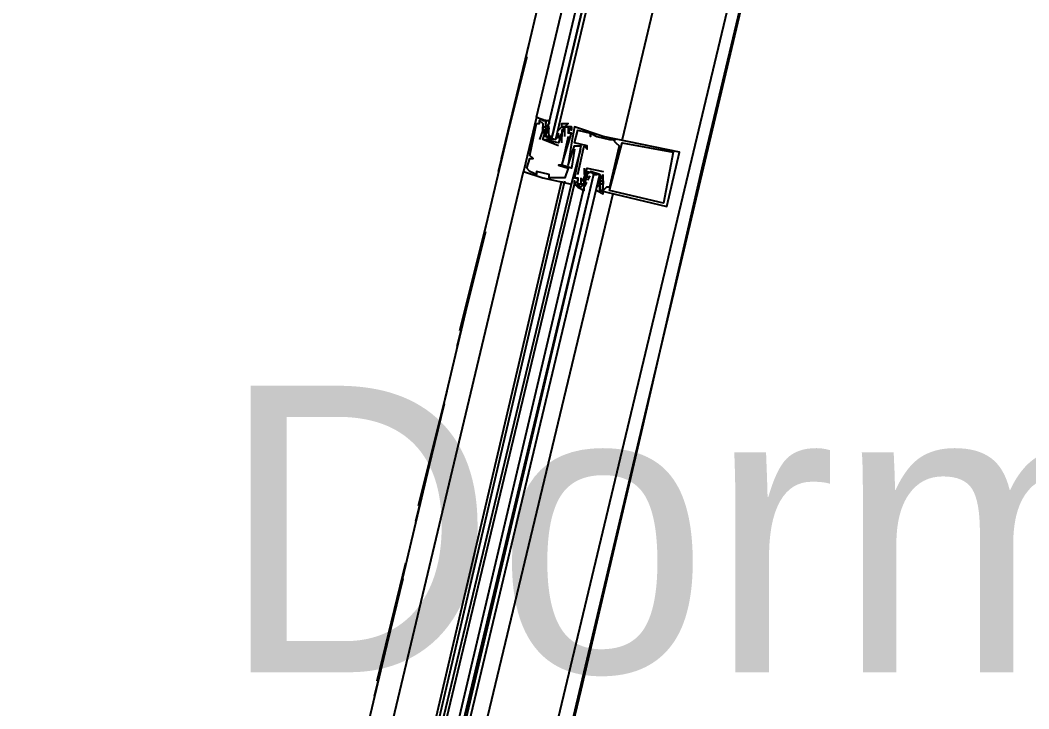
# Model space of a CAD drawing. Header units: feet. Extents: x -84 to 198, y -22 to 181.
# Drawn here: x 119.77 to 123.997, y 50.407 to 53.291 of the extents above; entities that cross this region are included whole.
import ezdxf
from ezdxf.enums import TextEntityAlignment as Align

# ---------------------------------------------------------------- set-up
doc = ezdxf.new("R2010")
doc.units = ezdxf.units.FT
doc.layers.add('A-LINEA', color=7, linetype='CONTINUOUS')
doc.layers.add('A-NOMBRE-ESPACIO', color=2, linetype='CONTINUOUS')

msp = doc.modelspace()

# ---------------------------------------------------------------- linework, layer by layer
at = {"layer": 'A-LINEA'}
for p, q in [((122.68, 56.4844), (120.9333, 49.0978)), ((123.44, 56.2978), (121.68, 48.9244)), ((121.7867, 52.7111), (121.9067, 53.2044)), ((121.8933, 53.1378), (121.7733, 52.6578)), ((121.9333, 52.8844), (121.9333, 52.8844)), ((121.9333, 52.8578), (121.9333, 52.8578)), ((121.9467, 52.8711), (121.9467, 52.8711)), ((121.9467, 52.8578), (121.9467, 52.8578)), ((121.96, 52.8578), (121.96, 52.8578)), ((121.96, 52.8444), (121.96, 52.8444)), ((121.9733, 52.8711), (121.9733, 52.8711)), ((121.9733, 52.8578), (121.9733, 52.8578)), ((121.9867, 52.8578), (121.9733, 52.8444)), ((121.9733, 52.8444), (121.9733, 52.8444)), ((121.9865, 52.8346), (121.9855, 52.8465)), ((121.9859, 52.8293), (121.9856, 52.8476)), ((121.9867, 52.8444), (121.9867, 52.8444)), ((122.0267, 52.8311), (122.04, 52.8444)), ((122.04, 52.8444), (122.04, 52.8444)), ((122.0533, 52.8444), (122.0533, 52.8444)), ((122.0667, 52.8444), (122.0667, 52.8444)), ((122.08, 52.8444), (122.08, 52.8444)), ((122.08, 52.8444), (122.08, 52.8444)), ((122.0933, 52.8444), (122.0933, 52.8444)), ((121.96, 52.8311), (121.96, 52.8311)), ((121.96, 52.8311), (121.96, 52.8311)), ((121.9733, 52.8311), (121.9733, 52.8311)), ((121.9733, 52.8178), (121.9733, 52.8178)), ((121.9858, 52.8155), (121.9852, 52.8359)), ((121.9865, 52.808), (121.9855, 52.8198)), ((121.9867, 52.8044), (122, 52.7911)), ((122.0267, 52.8311), (122.0267, 52.8311)), ((122.0267, 52.8044), (122.0267, 52.8044)), ((122.038, 52.815), (122.0284, 52.797)), ((122.0352, 52.8067), (122.0289, 52.7965)), ((122.04, 52.8311), (122.04, 52.8311)), ((122.04, 52.8178), (122.04, 52.8178)), ((122.04, 52.8178), (122.04, 52.8178)), ((122.04, 52.7778), (122.04, 52.8044)), ((122.04, 52.8044), (122.04, 52.8044)), ((122.0503, 52.8404), (122.0419, 52.8241)), ((122.0485, 52.8334), (122.0423, 52.8232)), ((122.0533, 52.8044), (122.0533, 52.8044)), ((122.0667, 52.8311), (122.0667, 52.8311)), ((122.0667, 52.8178), (122.0667, 52.8178)), ((122.0667, 52.8178), (122.0667, 52.8178)), ((122.0667, 52.8044), (122.0667, 52.8044)), ((122.08, 52.8311), (122.08, 52.8311)), ((122.08, 52.8178), (122.08, 52.8178)), ((122.1067, 52.8311), (122.1067, 52.8311)), ((122.16, 52.8178), (122.16, 52.8178)), ((122.16, 52.8178), (122.16, 52.8178)), ((122.16, 52.8044), (122.16, 52.8044)), ((122.1867, 52.8044), (122.1867, 52.8044)), ((122.2133, 52.8044), (122.2133, 52.8044)), ((121.9467, 52.7911), (121.9467, 52.7911)), ((121.96, 52.7911), (121.96, 52.7911)), ((121.96, 52.7911), (121.96, 52.7911)), ((122.0133, 52.7911), (121.9733, 52.7911)), ((122.0267, 52.7778), (122.0267, 52.7778)), ((122.0267, 52.7778), (122.0267, 52.7778)), ((122.0267, 52.7644), (122.0267, 52.7644)), ((122.04, 52.7778), (122.04, 52.7778)), ((122.08, 52.7778), (122.08, 52.7778)), ((122.0933, 52.7778), (122.0933, 52.7778)), ((122.0933, 52.7644), (122.0933, 52.7644)), ((122.12, 52.7644), (122.12, 52.7644)), ((122.1333, 52.7644), (122.1333, 52.7644)), ((122.1467, 52.7644), (122.1467, 52.7644)), ((122.24, 52.7911), (122.24, 52.7911)), ((122.2533, 52.7911), (122.2533, 52.7911)), ((122.2667, 52.7911), (122.2667, 52.7911)), ((122.2667, 52.7778), (122.2667, 52.7778)), ((122.28, 52.7644), (122.28, 52.7644)), ((122.2933, 52.7778), (122.2933, 52.7778)), ((121.9067, 52.7244), (121.9067, 52.7244)), ((122.0933, 52.7511), (122.0933, 52.7511)), ((122.1067, 52.7511), (122.1067, 52.7511)), ((122.12, 52.7511), (122.12, 52.7511)), ((122.1467, 52.7511), (122.1467, 52.7511)), ((122.5067, 52.7378), (122.5067, 52.7378)), ((122.5333, 52.7378), (122.5333, 52.7378)), ((121.9067, 52.7111), (121.9067, 52.7111)), ((121.92, 52.7111), (121.92, 52.7111)), ((122.0267, 52.6844), (122.0267, 52.6844)), ((122.04, 52.6844), (122.04, 52.6844)), ((122.04, 52.6844), (122.04, 52.6844)), ((122.0667, 52.6844), (122.0667, 52.6844)), ((121.12, 49.4711), (121.88, 52.6578)), ((121.88, 52.6578), (121.88, 52.6578)), ((121.8933, 52.6711), (121.8933, 52.6711)), ((121.9067, 52.6578), (121.9067, 52.6578)), ((121.9333, 52.6578), (121.9333, 52.6578)), ((121.9333, 52.6444), (121.9333, 52.6444)), ((121.96, 52.6311), (121.96, 52.6311)), ((121.9867, 52.6444), (121.9867, 52.6444)), ((121.9867, 52.6311), (121.9867, 52.6311)), ((122.0133, 52.6311), (122.0133, 52.6311)), ((122.0533, 52.6311), (122.0533, 52.6311)), ((122.0667, 52.6711), (122.0667, 52.6711)), ((122.08, 52.6711), (122.08, 52.6711)), ((122.0933, 52.6311), (122.0933, 52.6311)), ((122.1067, 52.6444), (122.1067, 52.6444)), ((122.1067, 52.6311), (122.1067, 52.6311)), ((122.1067, 52.6311), (122.1067, 52.6311)), ((122.12, 52.6311), (122.12, 52.6311)), ((122.1333, 52.6711), (122.1333, 52.6444)), ((122.1333, 52.6711), (122.1333, 52.6711)), ((122.1333, 52.6444), (122.1333, 52.6444)), ((122.1333, 52.6311), (122.1333, 52.6311)), ((122.1333, 52.6311), (122.1333, 52.6311)), ((122.1467, 52.6711), (122.1467, 52.6711)), ((122.1467, 52.6711), (122.1467, 52.6711)), ((122.1467, 52.6444), (122.1467, 52.6444)), ((122.1486, 52.6206), (122.1583, 52.6385)), ((122.1515, 52.6289), (122.1577, 52.639)), ((122.1733, 52.6444), (122.1867, 52.6444)), ((122.2, 52.6178), (122.2133, 52.6444)), ((122.2, 52.6311), (122.2, 52.6311)), ((122.2133, 52.6578), (122.2133, 52.6578)), ((122.2133, 52.6578), (122.2133, 52.6578)), ((122.2133, 52.6444), (122.2133, 52.6444)), ((121.2933, 49.4311), (122.04, 52.6178)), ((121.3067, 49.4311), (122.0533, 52.6178)), ((121.32, 49.4311), (122.08, 52.6044)), ((121.3333, 49.4311), (122.0933, 52.6044)), ((122.08, 52.6044), (122.08, 52.6044)), ((122.0933, 52.6178), (122.0933, 52.6178)), ((122.0933, 52.6044), (122.0933, 52.6044)), ((122.0933, 52.6044), (122.0933, 52.6044)), ((122.0933, 52.6044), (122.0933, 52.6044)), ((122.0933, 52.6044), (122.0933, 52.6044)), ((122.0933, 52.6044), (122.0933, 52.6044)), ((122.1067, 52.6178), (122.1067, 52.6178)), ((122.1067, 52.6044), (122.1067, 52.6044)), ((122.12, 52.6178), (122.12, 52.6178)), ((122.12, 52.6044), (122.12, 52.6044)), ((122.12, 52.5911), (122.12, 52.5911)), ((122.1333, 52.6178), (122.1333, 52.6178)), ((122.1333, 52.6044), (122.1333, 52.6178)), ((122.1333, 52.6044), (122.1333, 52.6044)), ((122.1364, 52.5952), (122.1448, 52.6114)), ((122.1382, 52.6022), (122.1444, 52.6124)), ((122.1467, 52.6178), (122.1467, 52.6178)), ((122.2, 52.6044), (122.1867, 52.5911)), ((122.1867, 52.6044), (122.1867, 52.6044)), ((122.1867, 52.5911), (122.1867, 52.5911)), ((122.1867, 52.5911), (122.1867, 52.5911)), ((122.2, 52.6178), (122.2, 52.6178)), ((122.2, 52.6044), (122.2, 52.6044)), ((122.2001, 52.6143), (122.2012, 52.6024)), ((122.2001, 52.6009), (122.2012, 52.5891)), ((122.2008, 52.5929), (122.201, 52.5746)), ((122.2009, 52.6201), (122.2014, 52.5997)), ((122.2133, 52.6178), (122.2133, 52.6178)), ((122.2133, 52.6178), (122.2133, 52.6178)), ((122.2133, 52.6044), (122.2133, 52.6044)), ((122.2267, 52.5911), (122.2267, 52.5911)), ((122.24, 52.5911), (122.24, 52.5911)), ((122.2533, 52.5644), (121.4933, 49.3911)), ((122.2, 52.5778), (122.2, 52.5778)), ((122.2133, 52.5778), (122.2133, 52.5778)), ((122.24, 52.5778), (122.24, 52.5778)), ((122.4667, 52.5244), (122.4667, 52.5244)), ((122.48, 52.5111), (122.48, 52.5111)), ((121.6133, 51.9911), (121.7333, 52.4711)), ((121.72, 52.4044), (121.6, 51.9244)), ((121.44, 51.2578), (121.56, 51.7378)), ((121.5467, 51.6844), (121.4267, 51.1911)), ((121.2667, 50.5244), (121.3867, 51.0178)), ((121.3733, 50.9511), (121.2533, 50.4578))]:
    msp.add_line(p, q, dxfattribs=at)
for points in [[(117, 59.0311), (123.76, 57.4311), (119.84, 40.8844)], [(123.7333, 57.2978), (123.4533, 56.1111), (123.1733, 54.9378), (122.8933, 53.7911), (122.6267, 52.6711), (122.3733, 51.5644), (122.12, 50.4844), (121.8667, 49.4311), (121.6267, 48.3911), (121.3867, 47.3778), (121.1467, 46.3778), (120.92, 45.4178), (120.6933, 44.4578), (120.4667, 43.5378), (120.2533, 42.6311), (120.0533, 41.7511), (119.84, 40.8844)], [(123.1467, 56.3644), (122.72, 54.5911), (122.2933, 52.7911)], [(121.96, 52.8711), (121.96, 52.8711), (121.9333, 52.8844), (122.36, 54.6711)], [(122.4533, 54.6444), (122.0133, 52.7911), (122, 52.7911), (122, 52.8044), (122.44, 54.6578), (122, 52.8044), (121.9867, 52.8044), (121.9733, 52.8044), (122.4133, 54.6578)], [(121.9333, 52.8844), (121.88, 52.6578), (121.96, 52.6311), (122.08, 52.6044), (122.12, 52.7511)], [(121.9333, 52.8844), (121.9733, 52.8711), (121.9733, 52.8578), (121.9733, 52.8578)], [(121.96, 52.8711), (121.96, 52.8711), (121.9333, 52.8844)], [(121.96, 52.8711), (121.96, 52.8711), (121.9333, 52.8844)], [(121.8933, 52.6711), (121.9067, 52.7111), (121.92, 52.7111), (121.9067, 52.7244), (121.9333, 52.8578), (121.9467, 52.8578), (121.9467, 52.8711), (121.96, 52.8578), (121.96, 52.8311), (121.96, 52.8311), (121.9467, 52.7911)], [(121.9733, 52.8044), (121.96, 52.8311), (121.9733, 52.8311), (121.96, 52.8311), (121.9733, 52.8311), (121.9733, 52.8578), (121.9733, 52.8711), (121.96, 52.8711), (121.9867, 52.8711), (121.9867, 52.8578)], [(122.04, 52.8311), (122.04, 52.8178), (122.0267, 52.7778), (121.96, 52.7911), (121.9733, 52.8311), (121.96, 52.8311), (121.96, 52.8444), (121.9733, 52.8444)], [(122.04, 52.8444), (122.04, 52.8578), (122.0667, 52.8578), (122.0533, 52.8444), (122.04, 52.8444), (122.0533, 52.8444), (122.04, 52.8311), (122.04, 52.8178), (122.04, 52.8044), (122.0267, 52.7911)], [(122.0933, 52.7511), (122.08, 52.6711), (122.04, 52.6844), (122.08, 52.8178), (122.0667, 52.8178), (122.08, 52.8444), (122.08, 52.8311), (122.08, 52.8444), (122.04, 52.8444), (122.04, 52.8444)], [(122.0533, 52.8044), (122.0533, 52.8444), (122.0667, 52.8444), (122.0667, 52.8311), (122.0667, 52.8178), (122.0667, 52.8178)], [(122.2, 52.5778), (122.48, 52.5111), (122.5333, 52.7378), (122.2133, 52.8044), (122.0933, 52.8444), (122.08, 52.7778), (122.0667, 52.6844), (122.0933, 52.7644), (122.12, 52.7644), (122.0933, 52.6311), (122.1067, 52.6311), (122.1067, 52.6178), (122.0933, 52.6044), (122.0933, 52.6178), (122.0933, 52.6044), (122.12, 52.5911), (122.1333, 52.6044), (122.1333, 52.6044)], [(122.0667, 52.8044), (122.04, 52.6844), (122.0267, 52.6844), (122.0667, 52.6711), (122.0533, 52.6311), (122.0133, 52.6311), (121.9867, 52.6311), (121.9867, 52.6444), (121.9333, 52.6578), (121.9333, 52.6444), (121.9067, 52.6578), (121.8933, 52.6711)], [(121.9733, 52.8311), (121.9733, 52.8178), (121.9733, 52.8044), (122.0133, 52.7911), (122.0267, 52.8044), (122.0267, 52.8178)], [(122.1067, 52.6444), (122.1333, 52.7644), (122.1467, 52.7511), (122.1467, 52.7644), (122.0933, 52.7778), (122.1067, 52.8311), (122.16, 52.8178), (122.16, 52.8044), (122.16, 52.8178), (122.1867, 52.8044), (122.24, 52.7911), (122.2667, 52.7911), (122.2533, 52.7911), (122.2667, 52.7778), (122.28, 52.7644), (122.24, 52.5911), (122.2267, 52.5911), (122.2133, 52.5778), (122.2133, 52.6178), (122.2133, 52.6178), (122.2133, 52.6444)], [(122.0267, 52.7644), (121.96, 52.7911), (121.96, 52.7911)], [(122.5067, 52.7378), (122.4667, 52.5244), (122.24, 52.5778), (122.2933, 52.7778), (122.5067, 52.7378)], [(121.3867, 49.4178), (122.1467, 52.6444), (122.16, 52.6578), (122.1733, 52.6444), (121.4, 49.4044)], [(121.4267, 49.4044), (122.2, 52.6444), (122.1867, 52.6444), (122.1733, 52.6444), (121.4133, 49.4044)], [(122.1467, 52.6578), (122.1333, 52.6311), (122.1333, 52.6044), (122.12, 52.6044), (122.1333, 52.6044), (122.12, 52.5911), (122.1067, 52.6044), (122.1067, 52.5911), (122.1333, 52.5778), (122.1333, 52.5911)], [(122.12, 52.6311), (122.12, 52.6044), (122.1067, 52.6044), (122.1067, 52.6311), (122.1067, 52.6311)], [(122.1333, 52.6178), (122.12, 52.6178), (122.1333, 52.6311), (122.1467, 52.6711), (122.2133, 52.6578)], [(122.1467, 52.6711), (122.1467, 52.6711), (122.2133, 52.6578), (122.2133, 52.6578)], [(122.1467, 52.6311), (122.1467, 52.6444), (122.1467, 52.6578), (122.2, 52.6444), (122.2, 52.6311), (122.2, 52.6178)], [(122.1867, 52.5778), (122.2133, 52.5644), (122.2133, 52.5778), (122.2, 52.5778), (122.2, 52.5911), (122.2, 52.6044), (122.2, 52.6178), (122.2, 52.6444), (122.16, 52.6578)], [(122.1067, 52.6044), (122.1067, 52.5911), (122.0933, 52.6044)], [(122.1067, 52.6044), (122.1067, 52.5911), (122.0933, 52.6044)], [(122.1067, 52.6044), (122.1067, 52.5911), (122.0933, 52.6044)], [(122.2, 52.6178), (122.2133, 52.6178), (122.2133, 52.6044), (122.2, 52.6044)]]:
    msp.add_lwpolyline(points, dxfattribs=at)

# ---------------------------------------------------------------- texts
at = {"layer": 'A-NOMBRE-ESPACIO'}
msp.add_text('Dorm. principal', height=1.2, dxfattribs=at).set_placement((126, 50.56), align=Align.CENTER)

doc.saveas('drawing.dxf')
